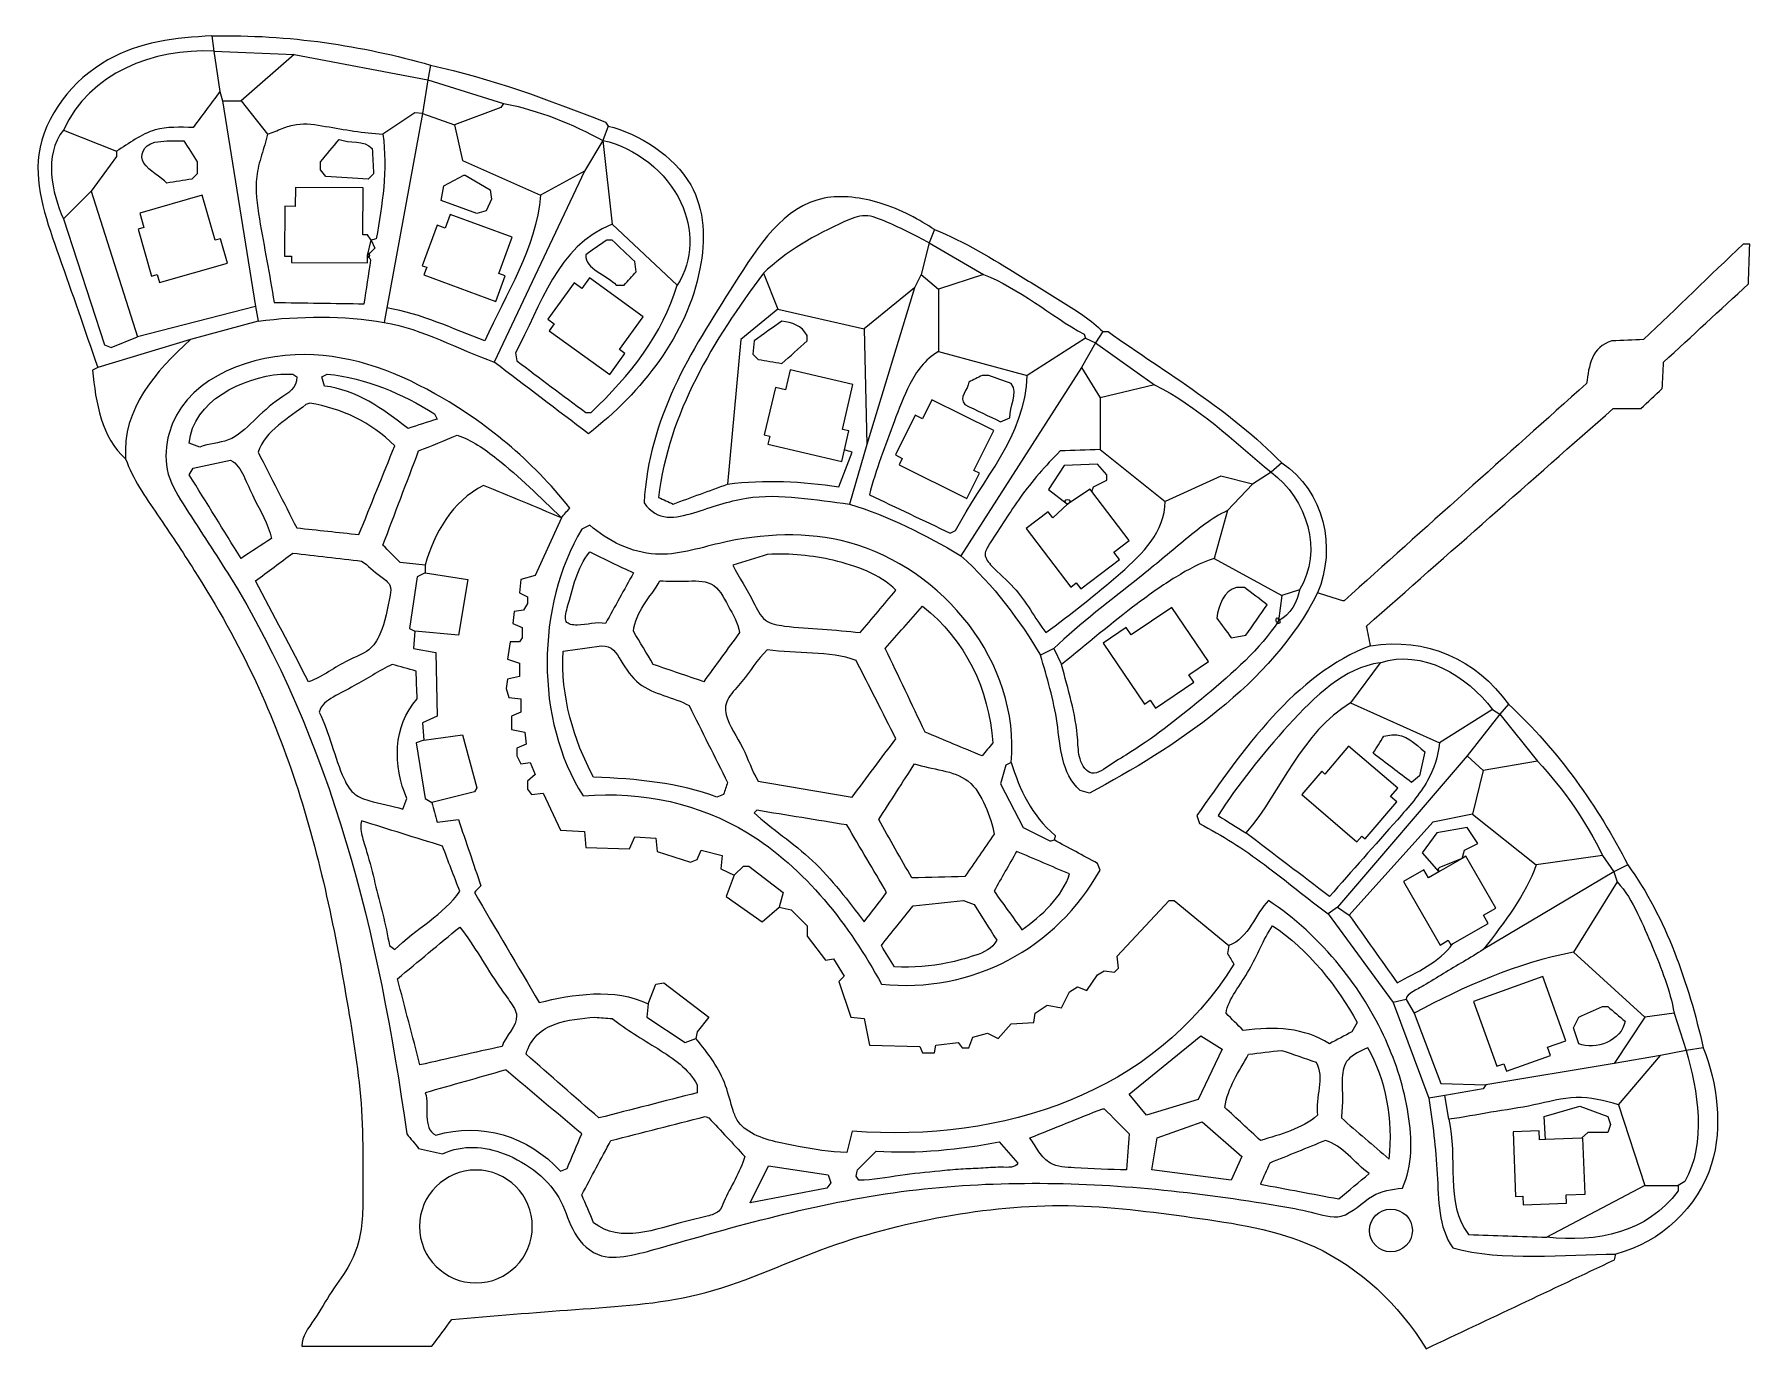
# Model space of a CAD drawing. Header units: millimetres. Extents: x -97856 to 282265, y -27080 to 264120.
import ezdxf

# ---------------------------------------------------------------- set-up
doc = ezdxf.new("R2010")
doc.units = ezdxf.units.MM
doc.layers.add('04_CONNECTED_LINEWORK', color=7, linetype='Continuous')
doc.layers.add('05_CIRCLES', color=7, linetype='Continuous')

msp = doc.modelspace()

# ---------------------------------------------------------------- linework, layer by layer
at = {"layer": '04_CONNECTED_LINEWORK'}
for points in [[(-58516, 263759), (-58075, 260380)], [(-58075, 260380), (-56753, 251420)], [(-58075, 260380), (-40301, 259646)], [(-40301, 259646), (-52052, 249364)], [(-40301, 259646), (-10630, 254064)], [(-10042, 257296), (-10630, 254064)], [(-56753, 251420), (-56165, 249364)], [(-10630, 254064), (-11805, 246573)], [(-10630, 254064), (6115, 248776)], [(-56165, 249364), (-48821, 203828)], [(-56165, 249364), (-52052, 249364)], [(-52052, 249364), (-46177, 242019)], [(6115, 248776), (5528, 247895), (-4754, 244076)], [(-11805, 246573), (-13568, 246720), (-20618, 242019)], [(-11805, 246573), (-19737, 203535)], [(-11805, 246573), (-4754, 244076)], [(-4754, 244076), (-2992, 236144), (14341, 228506)], [(29324, 243782), (28149, 240624)], [(-91419, 242901), (-79667, 238200)], [(28149, 240624), (24036, 233794)], [(28149, 240624), (30205, 222042)], [(-79667, 238200), (-79667, 237025), (-85249, 229387)], [(24036, 233794), (4059, 191490)], [(24036, 233794), (14341, 228506)], [(-85249, 229387), (-91419, 223218)], [(-85249, 229387), (-74967, 197071)], [(-23185, 218518), (-23985, 219687), (-25042, 219691), (-25001, 230092), (-39998, 230150), (-40014, 226007), (-42335, 226016), (-42378, 214998), (-40888, 214992), (-40893, 213556), (-24009, 213490), (-24003, 215140)], [(-91419, 223218), (-82311, 195309), (-80843, 194721), (-74967, 197071)], [(30205, 222042), (44600, 208529)], [(101593, 220867), (100418, 217930)], [(-23185, 218518), (-22381, 216754), (-24003, 215140)], [(-24003, 215140), (-23185, 218518)], [(100418, 217930), (98655, 210879)], [(100418, 217930), (112462, 210879)], [(63695, 211173), (66927, 203241)], [(98655, 210879), (97186, 207941)], [(98655, 210879), (102474, 207647)], [(112462, 210879), (102474, 207647)], [(97186, 207941), (86023, 198834)], [(97186, 207941), (86610, 173276)], [(102474, 207647), (102474, 193840)], [(-48821, 203828), (-74967, 197071)], [(-48821, 203828), (-48233, 200597)], [(-19737, 203535), (-20325, 200303)], [(66927, 203241), (58701, 196484), (55764, 164462)], [(66927, 203241), (86023, 198834)], [(-48233, 200597), (-63216, 196484)], [(86023, 198834), (86610, 173276)], [(138902, 198247), (137287, 195749)], [(-63216, 196484), (-83780, 190315)], [(135083, 196778), (122157, 188552)], [(137287, 195749), (134202, 190315)], [(135083, 196778), (137287, 195749)], [(137287, 195749), (150360, 186495)], [(102474, 193840), (122157, 188552)], [(134202, 190315), (107468, 148598)], [(134202, 190315), (138315, 183558)], [(150360, 186495), (138315, 183558)], [(138315, 183558), (138315, 172100)], [(86610, 173276), (82791, 160056)], [(138315, 172100), (152710, 160643)], [(136458, 162852), (136846, 163875), (139784, 165344), (139784, 166519), (137727, 168869), (130383, 168575), (126857, 163287), (131107, 160057)], [(178562, 169163), (176212, 167106)], [(172099, 164462), (165048, 166225), (152710, 160643)], [(172099, 164462), (166517, 158587)], [(176212, 167106), (172099, 164462)], [(131107, 160057), (127810, 156991), (126777, 158346), (121932, 154654), (131836, 141659), (133047, 142582), (134053, 141263), (142597, 147774), (141346, 149415), (144732, 151996), (136458, 162852)], [(136458, 162852), (136106, 163314), (131107, 160057)], [(18944, 157020), (13166, 144192), (9934, 143310), (9641, 140373), (11403, 139491), (11403, 138022), (10522, 136553), (8466, 136260), (8172, 133616), (10228, 132734), (10228, 130384), (9641, 129503), (7584, 129503), (6997, 125684), (9641, 124802), (9641, 121865), (6997, 121277), (6703, 119221), (7290, 117164), (9934, 116870), (9934, 113933), (7878, 113051), (7878, 110114), (10816, 109526), (11109, 106882), (9053, 106001), (9053, 104238), (9934, 102475), (11991, 102769), (13166, 100125), (11403, 98656), (11403, 96894), (12285, 95719), (14929, 96012), (18748, 87787), (24036, 87493), (24329, 83967), (34024, 83674), (35199, 86318), (39900, 86024), (40193, 83086), (47538, 80736), (49007, 81324), (49888, 83380), (54588, 82205), (54295, 79267), (57232, 77798)], [(166517, 158587), (163580, 148011)], [(-11218, 144779), (-12980, 143898), (-14743, 132441), (-13568, 131853)], [(-11218, 144779), (-1817, 143310), (-3873, 130972), (-13568, 131853)], [(-11218, 146542), (-11218, 144779)], [(163580, 148011), (178562, 139785)], [(182479, 141058), (178562, 139785)], [(178562, 139785), (177877, 134203)], [(-13568, 131853), (-13862, 128034), (-8867, 127153), (-8574, 113051), (-11805, 111582), (-11511, 107763)], [(128033, 128034), (125095, 126565)], [(128033, 128034), (129795, 124509)], [(200399, 124900), (193838, 115989)], [(193838, 115989), (213522, 107176)], [(225273, 114520), (213522, 107176)], [(225273, 114520), (226888, 113492)], [(228798, 115695), (226888, 113492)], [(226888, 113492), (219691, 104238)], [(226888, 113492), (235261, 103063)], [(-11511, 107763), (-13274, 107176), (-11218, 94837), (-9749, 93956)], [(-11511, 107763), (-2992, 108938), (240, 97187), (-348, 96306), (-9749, 93956)], [(118632, 102769), (117457, 102182), (116281, 98069), (121276, 88374), (127151, 85436), (127445, 85436), (128130, 85632)], [(219691, 104238), (190901, 70748)], [(219691, 104238), (223216, 101007)], [(235261, 103063), (223216, 101007)], [(223216, 101007), (220866, 91312)], [(220866, 91312), (212053, 89549), (193545, 68985)], [(220866, 91312), (234967, 80148)], [(218559, 81542), (219103, 83380), (222041, 84849), (219691, 88374), (212934, 87199), (209702, 82792), (213348, 78547)], [(57232, 77798), (59289, 79855), (60464, 79855), (68102, 73979), (67221, 70748)], [(218559, 81542), (213522, 79561), (213228, 79267), (213348, 78547)], [(218559, 81542), (213348, 78547)], [(216407, 62613), (224303, 67152), (223257, 68972), (225988, 70542), (219391, 82020), (218559, 81542)], [(249656, 82205), (234967, 80148)], [(249656, 82205), (252153, 78533)], [(255238, 80148), (252153, 78533)], [(57232, 77798), (55470, 73098), (63402, 67516), (67221, 70748)], [(213348, 78547), (211082, 77244), (210066, 79013), (205562, 76424), (213653, 62348), (215467, 63391), (216037, 62401), (216407, 62613)], [(252153, 78533), (223216, 61347)], [(252888, 76329), (243193, 60759)], [(252153, 78533), (252888, 76329)], [(67221, 70748), (69865, 70160), (73390, 66635), (73390, 64284), (77503, 58996), (79266, 59290), (81616, 55471), (80441, 54296), (83085, 46364), (86023, 46070), (87198, 40195), (98361, 39901), (98949, 38432), (101593, 38432), (101886, 40195), (106881, 40782), (107762, 39607), (109231, 39607), (110112, 41957), (113344, 42839), (115694, 41664), (118632, 44895), (123626, 45189), (123920, 47245), (126564, 49008), (129795, 48421), (131558, 51946), (133321, 53121), (135377, 52240), (137727, 55765), (139196, 56646), (141546, 56353), (142428, 57234), (142134, 59878), (153591, 72216), (154766, 72216), (166811, 62228)], [(190901, 70748), (188844, 69279)], [(188844, 69279), (203239, 49596)], [(190901, 70748), (193545, 68985)], [(243193, 60759), (259057, 46364)], [(38137, 49302), (39900, 53709), (41662, 54002), (51651, 46364), (49007, 43133), (48713, 41664)], [(206128, 50281), (203239, 49596)], [(203239, 49596), (211171, 28444)], [(206128, 50281), (207940, 47245)], [(38137, 49302), (37843, 46364), (46363, 40782), (48713, 41664)], [(207940, 47245), (213815, 31675), (223804, 31381)], [(259057, 46364), (252227, 36082)], [(265520, 47245), (259057, 46364)], [(265520, 47245), (268164, 39020)], [(268164, 39020), (262509, 37845)], [(271983, 39607), (268164, 39020)], [(252227, 36082), (223804, 31381)], [(262509, 37845), (252227, 36082)], [(253181, 26975), (262509, 37845)], [(223804, 31381), (223216, 30500), (214697, 29031)], [(214697, 29031), (211171, 28444)], [(215578, 23743), (214697, 29031)], [(237039, 19230), (236730, 24331), (244662, 26681), (250831, 24331), (251419, 22568), (250831, 20806), (246424, 20806), (244959, 19536)], [(253181, 26975), (259057, 9054)], [(237039, 19230), (235708, 19179), (235630, 21216), (229852, 20993), (230405, 6641), (232017, 6703), (232093, 4757), (241639, 5125), (241567, 6983), (245787, 7146), (245309, 19549), (244959, 19536)], [(244959, 19536), (237039, 19230)], [(259057, 9054), (237317, -2403)], [(259057, 9054), (266401, 9054)]]:
    msp.add_lwpolyline(points, dxfattribs=at)
for points in [[(-7105, 230562), (-2698, 232912), (-2404, 232912), (3178, 229681), (3471, 227624), (2296, 224980), (240, 224393), (-7692, 227330)], [(-60650, 228490), (-74506, 224525), (-73591, 221327), (-74854, 220966), (-71877, 210561), (-70599, 210927), (-70077, 209101), (-55074, 213393), (-56630, 218830), (-57791, 218497)], [(-5708, 224211), (-6831, 221158), (-8590, 221805), (-11882, 212858), (-10910, 212501), (-11528, 210823), (4432, 204951), (6510, 210599), (5048, 211137), (8003, 219167)], [(25144, 210141), (23476, 207828), (21750, 209073), (15935, 201006), (17353, 199984), (16246, 198449), (29669, 188771), (33005, 193399), (31803, 194266), (37056, 201553)], [(81068, 169460), (81687, 172084), (82672, 176256), (81210, 176601), (83546, 186501), (69636, 189784), (68588, 185342), (66378, 185864), (63904, 175381), (65144, 175088), (64726, 173317)], [(101014, 183117), (98937, 178912), (97318, 179712), (92975, 170918), (94484, 170172), (93768, 168722), (108811, 161292), (111569, 166875), (110365, 167469), (114745, 176335)], [(154182, 137157), (145174, 131071), (144073, 132701), (138983, 129263), (148143, 115704), (149449, 116587), (150630, 114840), (159096, 120560), (157980, 122212), (162305, 125134)], [(193396, 106376), (188137, 100231), (187419, 100845), (182999, 95681), (195240, 85205), (196345, 86496), (197062, 85882), (204058, 94057), (202682, 95235), (204260, 97079)], [(236417, 55390), (221083, 49874), (226255, 35494), (227781, 36042), (228374, 34395), (238122, 37901), (237479, 39687), (241540, 41148)], [(165342, 39313), (160054, 28150), (148597, 24625), (144778, 29325), (160642, 42251)], [(169749, 15518), (167399, 10230), (149772, 12580), (150947, 19630), (160936, 23156)], [(60758, 5235), (64871, 13461), (78091, 11405), (78678, 9642), (77797, 8467)]]:
    msp.add_lwpolyline(points, close=True, dxfattribs=at)
for points, knots in [([(-58516, 263759), (-66462, 263432), (-74614, 262353), (-81549, 258451), (-89378, 254045), (-95654, 246042), (-96828, 237529), (-97856, 230077), (-94972, 222234), (-92351, 214882), (-89393, 206585), (-86770, 198913), (-83780, 190315)], [0, 0, 0, 0, 1, 1, 1, 2, 2, 2, 3, 3, 3, 4, 4, 4, 4]), ([(-10042, 257296), (3419, 254377), (16104, 249585), (28736, 244663), (28932, 244369), (29128, 244076), (29324, 243782)], [0, 0, 0, 0, 1, 1, 1, 2, 2, 2, 2]), ([(-56753, 251420), (-58711, 248776), (-60670, 246132), (-62628, 243488), (-65527, 243531), (-68460, 243659), (-71043, 242942), (-74209, 242063), (-76848, 239914), (-79667, 238200)], [0, 0, 0, 0, 1, 1, 1, 2, 2, 2, 3, 3, 3, 3]), ([(-46177, 242019), (-45051, 242359), (-43992, 242834), (-42935, 243246), (-41878, 243658), (-40824, 244006), (-39729, 244165), (-37682, 244464), (-35492, 244104), (-33311, 243728), (-29116, 243005), (-24951, 242222), (-20618, 242019)], [0, 0, 0, 0, 1, 1, 1, 2, 2, 2, 3, 3, 3, 4, 4, 4, 4]), ([(29324, 243782), (36010, 242162), (43888, 237263), (47593, 230780), (50766, 225227), (50879, 218512), (49647, 212164), (46810, 197542), (36839, 184867), (24917, 175626), (17964, 180914), (11012, 186202), (4059, 191490)], [0, 0, 0, 0, 1, 1, 1, 2, 2, 2, 3, 3, 3, 4, 4, 4, 4]), ([(-68504, 231150), (-66643, 231443), (-64783, 231737), (-62922, 232031), (-62530, 232423), (-62139, 232814), (-61747, 233206), (-61747, 234087), (-61747, 234969), (-61747, 235850), (-62726, 237417), (-63706, 238984), (-64685, 240550), (-65958, 240550), (-67231, 240550), (-68504, 240550), (-69385, 240452), (-70267, 240355), (-71148, 240257), (-73870, 239411), (-74607, 237314), (-73574, 235590), (-72530, 233849), (-69678, 232489), (-68504, 231150)], [0, 0, 0, 0, 1, 1, 1, 2, 2, 2, 3, 3, 3, 4, 4, 4, 5, 5, 5, 6, 6, 6, 7, 7, 7, 8, 8, 8, 8]), ([(-46177, 242019), (-46514, 240416), (-47033, 238877), (-47496, 237343), (-47970, 235773), (-48386, 234207), (-48575, 232600), (-48931, 229570), (-48476, 226393), (-47963, 223246), (-46945, 217006), (-45696, 210884), (-44708, 204710), (-38049, 204612), (-31390, 204514), (-24731, 204416), (-24242, 207647), (-23752, 210879), (-23262, 214110), (-23509, 214454), (-23756, 214797), (-24003, 215140)], [0, 0, 0, 0, 1, 1, 1, 2, 2, 2, 3, 3, 3, 4, 4, 4, 5, 5, 5, 6, 6, 6, 7, 7, 7, 7]), ([(-34426, 235850), (-34426, 235262), (-34426, 234675), (-34426, 234087), (-34034, 233598), (-33642, 233108), (-33251, 232618), (-30117, 232423), (-26984, 232227), (-23850, 232031), (-23458, 232423), (-23067, 232814), (-22675, 233206), (-22773, 235067), (-22871, 236927), (-22969, 238788), (-24818, 240918), (-27992, 239852), (-30313, 240844), (-31684, 239179), (-33055, 237515), (-34426, 235850)], [0, 0, 0, 0, 1, 1, 1, 2, 2, 2, 3, 3, 3, 4, 4, 4, 5, 5, 5, 6, 6, 6, 7, 7, 7, 7]), ([(-20618, 242019), (-19498, 233949), (-20757, 226448), (-22087, 218811), (-22453, 218713), (-22819, 218616), (-23185, 218518)], [0, 0, 0, 0, 1, 1, 1, 2, 2, 2, 2]), ([(28149, 240624), (35409, 239049), (42242, 233664), (45439, 226822), (48138, 221044), (48246, 214228), (44600, 208529)], [0, 0, 0, 0, 1, 1, 1, 2, 2, 2, 2]), ([(14341, 228506), (13259, 216478), (6654, 206739), (2002, 196190), (-5132, 198909), (-12028, 202203), (-19737, 203535)], [0, 0, 0, 0, 1, 1, 1, 2, 2, 2, 2]), ([(101593, 220867), (98438, 222956), (94249, 225293), (89616, 226721), (85504, 227989), (81042, 228540), (77203, 227809), (68149, 226084), (62563, 217221), (57253, 208858), (47345, 193256), (38395, 179395), (37256, 160349), (40218, 156039), (44234, 156911), (48305, 158133), (52104, 159274), (55952, 160720), (59930, 161355), (67429, 162551), (75394, 160869), (82791, 160056)], [0, 0, 0, 0, 1, 1, 1, 2, 2, 2, 3, 3, 3, 4, 4, 4, 5, 5, 5, 6, 6, 6, 7, 7, 7, 7]), ([(30205, 222042), (17942, 217257), (14388, 203849), (8759, 193546), (8857, 192959), (8955, 192371), (9053, 191783), (14145, 187964), (19237, 184145), (24329, 180326), (24721, 180326), (25113, 180326), (25505, 180326), (34169, 188465), (41441, 197831), (44600, 208529)], [0, 0, 0, 0, 1, 1, 1, 2, 2, 2, 3, 3, 3, 4, 4, 4, 5, 5, 5, 5]), ([(100418, 217930), (97508, 219564), (94363, 221057), (91045, 222519), (89457, 223218), (87830, 223911), (86247, 223926), (84699, 223940), (83194, 223307), (81691, 222633), (75176, 219712), (68690, 216018), (63695, 211173)], [0, 0, 0, 0, 1, 1, 1, 2, 2, 2, 3, 3, 3, 4, 4, 4, 4]), ([(101593, 220867), (108286, 218221), (114475, 214375), (120669, 210553), (123808, 208615), (126948, 206684), (130112, 204721), (133275, 202758), (136463, 200764), (138902, 198247)], [0, 0, 0, 0, 1, 1, 1, 2, 2, 2, 3, 3, 3, 3]), ([(24329, 215286), (25896, 216363), (27463, 217440), (29030, 218517), (29422, 218517), (29813, 218517), (30205, 218517), (31870, 216950), (33534, 215384), (35199, 213817), (35297, 213033), (35395, 212250), (35493, 211466), (34612, 210487), (33730, 209508), (32849, 208529), (32261, 208529), (31674, 208529), (31086, 208529), (29132, 210836), (24110, 212093), (24329, 215286)], [0, 0, 0, 0, 1, 1, 1, 2, 2, 2, 3, 3, 3, 4, 4, 4, 5, 5, 5, 6, 6, 6, 7, 7, 7, 7]), ([(198245, 128622), (197951, 130090), (197658, 131559), (197364, 133028), (215578, 149088), (233792, 165148), (252006, 181208), (254063, 181208), (256119, 181208), (258176, 181208), (259742, 182676), (261309, 184145), (262876, 185614), (262974, 187573), (263072, 189531), (263170, 191490), (269437, 197267), (275704, 203045), (281971, 208823), (282069, 211760), (282167, 214698), (282265, 217636), (281776, 217636), (281286, 217636), (280796, 217636), (273452, 210585), (266107, 203535), (258763, 196484), (256413, 196386), (254063, 196288), (251712, 196190), (247244, 194911), (246622, 190625), (246131, 186789), (228210, 170729), (210290, 154670), (192370, 138610), (192272, 138610), (192174, 138610), (192076, 138610), (190215, 139197), (188355, 139785), (186494, 140373)], [0, 0, 0, 0, 1, 1, 1, 2, 2, 2, 3, 3, 3, 4, 4, 4, 5, 5, 5, 6, 6, 6, 7, 7, 7, 8, 8, 8, 9, 9, 9, 10, 10, 10, 11, 11, 11, 12, 12, 12, 13, 13, 13, 14, 14, 14, 14]), ([(63695, 211173), (52655, 196331), (42698, 180311), (40487, 161524), (41564, 161035), (42642, 160545), (43719, 160056), (47734, 161524), (51749, 162993), (55764, 164462)], [0, 0, 0, 0, 1, 1, 1, 2, 2, 2, 3, 3, 3, 3]), ([(112462, 210879), (120486, 207876), (127237, 201799), (134789, 197659), (134887, 197365), (134985, 197071), (135083, 196778)], [0, 0, 0, 0, 1, 1, 1, 2, 2, 2, 2]), ([(73390, 197365), (73390, 196974), (73390, 196582), (73390, 196190), (71530, 194525), (69669, 192861), (67808, 191196), (66046, 191490), (64283, 191783), (62520, 192077), (62129, 192469), (61737, 192861), (61345, 193252), (61443, 194232), (61541, 195211), (61639, 196190), (63695, 197659), (65752, 199128), (67808, 200597), (69990, 200259), (72260, 199625), (73390, 197365)], [0, 0, 0, 0, 1, 1, 1, 2, 2, 2, 3, 3, 3, 4, 4, 4, 5, 5, 5, 6, 6, 6, 7, 7, 7, 7]), ([(138902, 198247), (139294, 198247), (139686, 198247), (140077, 198247), (153025, 189102), (167225, 180813), (178562, 169163)], [0, 0, 0, 0, 1, 1, 1, 2, 2, 2, 2]), ([(-83780, 190315), (-84172, 190119), (-84564, 189923), (-84955, 189727), (-84261, 182535), (-82959, 174739), (-77611, 170044)], [0, 0, 0, 0, 1, 1, 1, 2, 2, 2, 2]), ([(18944, 157020), (19564, 157738), (20184, 158456), (20804, 159174), (12368, 169773), (2196, 178202), (-9083, 184503), (-18592, 189815), (-28888, 193614), (-40045, 193105), (-51945, 192562), (-64825, 187118), (-68000, 175707), (-68712, 173147), (-68936, 170286), (-68416, 167732), (-67847, 164930), (-66383, 162496), (-64871, 160086), (-61646, 154942), (-58199, 149905), (-54998, 144765), (-31800, 107512), (-21527, 64828), (-15330, 20512), (-14449, 19435), (-13568, 18357), (-12686, 17280), (-10924, 16889), (-9161, 16497), (-7398, 16105), (-2791, 18189), (1854, 17778), (6296, 16079), (11478, 14096), (16381, 10359), (18853, 5495), (20001, 3235), (20625, 732), (21904, -1473), (23252, -3797), (25329, -5790), (27855, -6491), (29916, -7062), (32277, -6774), (34504, -6338), (36924, -5865), (39186, -5217), (41448, -4569), (59215, 519), (76997, 5591), (95997, 7941), (113798, 10144), (132669, 9958), (150686, 8238), (159949, 7354), (168986, 6064), (177917, 4586), (180294, 4192), (182663, 3786), (185057, 3167), (187360, 2573), (189685, 1782), (191761, 2301), (194213, 2913), (196315, 5353), (198686, 6721), (200693, 7879), (202893, 8270), (205296, 8467), (207628, 13445), (207481, 19369), (206603, 24907), (205676, 30754), (203933, 36171), (201608, 41324), (198991, 47125), (195636, 52592), (191389, 57787), (186878, 63304), (181361, 68515), (175624, 72216), (172741, 69338), (171318, 63866), (166811, 62228)], [0, 0, 0, 0, 1, 1, 1, 2, 2, 2, 3, 3, 3, 4, 4, 4, 5, 5, 5, 6, 6, 6, 7, 7, 7, 8, 8, 8, 9, 9, 9, 10, 10, 10, 11, 11, 11, 12, 12, 12, 13, 13, 13, 14, 14, 14, 15, 15, 15, 16, 16, 16, 17, 17, 17, 18, 18, 18, 19, 19, 19, 20, 20, 20, 21, 21, 21, 22, 22, 22, 23, 23, 23, 24, 24, 24, 25, 25, 25, 26, 26, 26, 27, 27, 27, 28, 28, 28, 28]), ([(102474, 193840), (99449, 192046), (97608, 189432), (96143, 186591), (94780, 183949), (93742, 181109), (92690, 178301), (90684, 172945), (88628, 167702), (87198, 162112), (93171, 159272), (99145, 156432), (105118, 153593), (105510, 153788), (105901, 153984), (106293, 154180), (112120, 165414), (121771, 175064), (122157, 188552)], [0, 0, 0, 0, 1, 1, 1, 2, 2, 2, 3, 3, 3, 4, 4, 4, 5, 5, 5, 6, 6, 6, 6]), ([(-39714, 188258), (-40008, 188454), (-40301, 188650), (-40595, 188846), (-41476, 188846), (-42358, 188846), (-43239, 188846), (-51646, 188092), (-62766, 182884), (-63510, 173569), (-62726, 173276), (-61943, 172982), (-61160, 172688), (-59211, 173467), (-56860, 173497), (-54884, 174257), (-52749, 175079), (-51052, 176753), (-49309, 178429), (-47480, 180188), (-45600, 181951), (-43524, 183370), (-41641, 184656), (-39597, 185661), (-39714, 188258)], [0, 0, 0, 0, 1, 1, 1, 2, 2, 2, 3, 3, 3, 4, 4, 4, 5, 5, 5, 6, 6, 6, 7, 7, 7, 8, 8, 8, 8]), ([(-34132, 188258), (-33936, 187573), (-33740, 186887), (-33545, 186202), (-26434, 185340), (-20696, 181166), (-15037, 176801), (-12882, 177486), (-10728, 178172), (-8574, 178857), (-8769, 179249), (-8965, 179641), (-9161, 180032), (-16428, 184575), (-24190, 187923), (-32957, 188846), (-33349, 188650), (-33740, 188454), (-34132, 188258)], [0, 0, 0, 0, 1, 1, 1, 2, 2, 2, 3, 3, 3, 4, 4, 4, 5, 5, 5, 6, 6, 6, 6]), ([(109231, 187083), (110210, 187573), (111189, 188062), (112169, 188552), (112658, 188552), (113148, 188552), (113637, 188552), (115302, 187964), (116967, 187377), (118632, 186789), (120311, 184423), (118124, 181706), (118338, 179151), (117652, 178857), (116967, 178564), (116281, 178270), (113637, 179543), (110994, 180816), (108350, 182089), (106820, 183631), (109152, 185422), (109231, 187083)], [0, 0, 0, 0, 1, 1, 1, 2, 2, 2, 3, 3, 3, 4, 4, 4, 5, 5, 5, 6, 6, 6, 7, 7, 7, 7]), ([(-37657, 182089), (-37364, 182187), (-37070, 182285), (-36776, 182383), (-29679, 181252), (-23366, 178229), (-17974, 172982), (-20618, 166421), (-23262, 159860), (-25906, 153299), (-30509, 153788), (-35111, 154278), (-39714, 154768), (-42554, 160349), (-45394, 165931), (-48233, 171513), (-46847, 176268), (-41242, 179225), (-37657, 182089)], [0, 0, 0, 0, 1, 1, 1, 2, 2, 2, 3, 3, 3, 4, 4, 4, 5, 5, 5, 6, 6, 6, 6]), ([(-11218, 146542), (-13078, 146738), (-14939, 146934), (-16799, 147129), (-18072, 148402), (-19345, 149676), (-20618, 150949), (-17974, 157901), (-15330, 164854), (-12686, 171807), (-9847, 172982), (-7007, 174157), (-4167, 175332), (-938, 174268), (1902, 172272), (4658, 170072), (9582, 166140), (14235, 161555), (18944, 157020)], [0, 0, 0, 0, 1, 1, 1, 2, 2, 2, 3, 3, 3, 4, 4, 4, 5, 5, 5, 6, 6, 6, 6]), ([(55764, 164462), (64083, 165543), (72270, 165104), (80441, 163875), (81420, 166421), (82399, 168967), (83379, 171513), (82815, 171703), (82251, 171893), (81687, 172084)], [0, 0, 0, 0, 1, 1, 1, 2, 2, 2, 3, 3, 3, 3]), ([(138315, 172100), (135377, 172003), (132439, 171905), (129501, 171807), (126140, 168542), (123247, 165112), (120669, 161540), (118302, 158262), (116200, 154864), (113971, 151458), (113404, 150592), (112829, 149725), (112847, 148891), (112866, 147995), (113570, 147137), (114350, 146306), (115870, 144684), (117678, 143166), (119184, 141523), (122036, 138412), (123811, 134852), (126270, 131559), (131777, 135628), (137389, 139956), (142830, 144731), (147835, 149125), (152695, 153897), (152710, 160643)], [0, 0, 0, 0, 1, 1, 1, 2, 2, 2, 3, 3, 3, 4, 4, 4, 5, 5, 5, 6, 6, 6, 7, 7, 7, 8, 8, 8, 9, 9, 9, 9]), ([(-77611, 170044), (-76029, 165611), (-73292, 161661), (-70587, 157695), (-67795, 153603), (-65037, 149495), (-62403, 145337), (-57338, 137342), (-52731, 129163), (-48780, 120709), (-41504, 105139), (-36454, 88635), (-32721, 71605), (-30938, 63473), (-29456, 55220), (-28072, 46909), (-26747, 38956), (-25513, 30949), (-25188, 22626), (-25029, 18556), (-25088, 14410), (-25063, 10243), (-25037, 6034), (-24926, 1803), (-25703, -2069), (-26143, -4267), (-26870, -6350), (-27921, -8297), (-29061, -10411), (-30582, -12365), (-31917, -14390), (-33272, -16447), (-34434, -18578), (-35846, -20647), (-37141, -22544), (-38646, -24389), (-38539, -26492), (-28942, -26492), (-19345, -26492), (-9749, -26492), (-8280, -24534), (-6811, -22575), (-5342, -20617), (3748, -19817), (12883, -19058), (22042, -18405), (31280, -17746), (40543, -17196), (49188, -15082), (58753, -12742), (67562, -8487), (76669, -5120), (85426, -1883), (94459, 533), (103948, 2223), (112791, 3797), (122030, 4742), (131219, 4610), (140448, 4477), (149627, 3259), (158631, 2015), (168136, 703), (177446, -637), (185867, -4527), (195811, -9120), (204516, -17269), (210584, -27080), (224489, -20519), (238395, -13958), (252300, -7397), (252398, -6973), (252496, -6548), (252594, -6124)], [0, 0, 0, 0, 1, 1, 1, 2, 2, 2, 3, 3, 3, 4, 4, 4, 5, 5, 5, 6, 6, 6, 7, 7, 7, 8, 8, 8, 9, 9, 9, 10, 10, 10, 11, 11, 11, 12, 12, 12, 13, 13, 13, 14, 14, 14, 15, 15, 15, 16, 16, 16, 17, 17, 17, 18, 18, 18, 19, 19, 19, 20, 20, 20, 21, 21, 21, 22, 22, 22, 23, 23, 23, 24, 24, 24, 24]), ([(-62628, 167988), (-62922, 167498), (-63216, 167008), (-63510, 166519), (-59691, 160349), (-55872, 154180), (-52052, 148011), (-49800, 149480), (-47548, 150949), (-45296, 152417), (-46041, 155722), (-47783, 158472), (-49232, 161458), (-50001, 163044), (-50687, 164695), (-51457, 166273), (-52171, 167735), (-52957, 169133), (-54403, 169750), (-57145, 169163), (-59886, 168575), (-62628, 167988)], [0, 0, 0, 0, 1, 1, 1, 2, 2, 2, 3, 3, 3, 4, 4, 4, 5, 5, 5, 6, 6, 6, 7, 7, 7, 7]), ([(18944, 157020), (13199, 159403), (7454, 161786), (1709, 164168), (-5279, 160769), (-9321, 153381), (-11218, 146542)], [0, 0, 0, 0, 1, 1, 1, 2, 2, 2, 2]), ([(166517, 158587), (163030, 156966), (159911, 154402), (156815, 151831), (153598, 149161), (150406, 146484), (147155, 143871), (140683, 138671), (133976, 133726), (128033, 128034)], [0, 0, 0, 0, 1, 1, 1, 2, 2, 2, 3, 3, 3, 3]), ([(118632, 102769), (120606, 124957), (103516, 145840), (82671, 151520), (73447, 154033), (63488, 153570), (53975, 151343), (49200, 150225), (44538, 148664), (39807, 148947), (34552, 149262), (29212, 151855), (25211, 155355), (24623, 155061), (24036, 154768), (23448, 154474), (13333, 137581), (13020, 112143), (23742, 95425), (37163, 96497), (49572, 93654), (60173, 87202), (72840, 79493), (82927, 66631), (89842, 53709), (109796, 51503), (128733, 61642), (138315, 78973), (138119, 79463), (137923, 79953), (137727, 80442), (134528, 82172), (131329, 83902), (128130, 85632)], [0, 0, 0, 0, 1, 1, 1, 2, 2, 2, 3, 3, 3, 4, 4, 4, 5, 5, 5, 6, 6, 6, 7, 7, 7, 8, 8, 8, 9, 9, 9, 10, 10, 10, 11, 11, 11, 11]), ([(-25319, 147423), (-30411, 148011), (-35503, 148598), (-40595, 149186), (-43337, 147129), (-46079, 145073), (-48821, 143017), (-44904, 135574), (-40987, 128132), (-37070, 120690), (-33770, 121822), (-31413, 123917), (-28300, 125411), (-26743, 126158), (-24998, 126755), (-23745, 127733), (-22588, 128636), (-21850, 129863), (-21257, 131241), (-20122, 133877), (-19515, 137066), (-19004, 139849), (-18857, 140645), (-18719, 141408), (-19069, 142091), (-19428, 142793), (-20303, 143412), (-21090, 144017), (-22665, 145228), (-23892, 146385), (-25319, 147423)], [0, 0, 0, 0, 1, 1, 1, 2, 2, 2, 3, 3, 3, 4, 4, 4, 5, 5, 5, 6, 6, 6, 7, 7, 7, 8, 8, 8, 9, 9, 9, 10, 10, 10, 10]), ([(34905, 144779), (31674, 146346), (28442, 147913), (25211, 149480), (22360, 145688), (21523, 141657), (20245, 137043), (20078, 136439), (19903, 135825), (19841, 135264), (19789, 134791), (19818, 134355), (20010, 134036), (20394, 133397), (21433, 133227), (22487, 133233), (24572, 133246), (26720, 133949), (28736, 133616), (30793, 137337), (32849, 141058), (34905, 144779)], [0, 0, 0, 0, 1, 1, 1, 2, 2, 2, 3, 3, 3, 4, 4, 4, 5, 5, 5, 6, 6, 6, 7, 7, 7, 7]), ([(56939, 146542), (59485, 147325), (62031, 148109), (64577, 148892), (69760, 149148), (74560, 148653), (79202, 147581), (81784, 146985), (84317, 146211), (86688, 145168), (89079, 144117), (91305, 142793), (93073, 140960), (90429, 137827), (87785, 134693), (85141, 131559), (79639, 132261), (73923, 132352), (68379, 133030), (66816, 133222), (65266, 133460), (64145, 134320), (62979, 135213), (62276, 136779), (61529, 138242), (60036, 141169), (58366, 143685), (56939, 146542)], [0, 0, 0, 0, 1, 1, 1, 2, 2, 2, 3, 3, 3, 4, 4, 4, 5, 5, 5, 6, 6, 6, 7, 7, 7, 8, 8, 8, 9, 9, 9, 9]), ([(163580, 148011), (160586, 147010), (157792, 145528), (155076, 143860), (152165, 142073), (149343, 140071), (146560, 137975), (140883, 133701), (135367, 129038), (129795, 124509)], [0, 0, 0, 0, 1, 1, 1, 2, 2, 2, 3, 3, 3, 3]), ([(40781, 143017), (38667, 139360), (35345, 136203), (34905, 131853), (36374, 129405), (37843, 126957), (39312, 124509), (43033, 123236), (46754, 121963), (50476, 120690), (53120, 124313), (55764, 127936), (58408, 131559), (58143, 133730), (56974, 135568), (55900, 137519), (54834, 139456), (53862, 141504), (52080, 142381), (50536, 143141), (48385, 143022), (46339, 142983), (44435, 142947), (42622, 142981), (40781, 143017)], [0, 0, 0, 0, 1, 1, 1, 2, 2, 2, 3, 3, 3, 4, 4, 4, 5, 5, 5, 6, 6, 6, 7, 7, 7, 8, 8, 8, 8]), ([(170336, 141548), (172001, 140275), (173666, 139002), (175331, 137729), (173764, 135476), (172197, 133224), (170630, 130972), (169553, 130776), (168476, 130580), (167399, 130384), (166321, 131853), (165244, 133322), (164167, 134791), (164607, 137521), (165618, 140881), (168574, 141548), (169161, 141548), (169749, 141548), (170336, 141548)], [0, 0, 0, 0, 1, 1, 1, 2, 2, 2, 3, 3, 3, 4, 4, 4, 5, 5, 5, 6, 6, 6, 6]), ([(98949, 137435), (96207, 134301), (93465, 131168), (90723, 128034), (93661, 121865), (96598, 115695), (99536, 109526), (103747, 107763), (107958, 106001), (112169, 104238), (112952, 105217), (113735, 106197), (114519, 107176), (113696, 118993), (108623, 129849), (98949, 137435)], [0, 0, 0, 0, 1, 1, 1, 2, 2, 2, 3, 3, 3, 4, 4, 4, 5, 5, 5, 5]), ([(186494, 140373), (176432, 120178), (154722, 105982), (135965, 96012), (135279, 96208), (134594, 96404), (133908, 96600), (129629, 100511), (129576, 106173), (128792, 111532), (128031, 116738), (126581, 121659), (125095, 126565)], [0, 0, 0, 0, 1, 1, 1, 2, 2, 2, 3, 3, 3, 4, 4, 4, 4]), ([(177877, 134203), (173726, 127818), (167719, 122617), (161817, 117698), (156308, 113107), (150892, 108763), (145136, 105128), (143696, 104218), (142233, 103352), (140687, 102316), (139257, 101358), (137755, 100254), (136515, 100439), (135304, 100620), (134342, 102028), (133879, 103568), (133474, 104919), (133453, 106371), (133355, 107787), (132945, 113705), (131185, 118985), (129795, 124509)], [0, 0, 0, 0, 1, 1, 1, 2, 2, 2, 3, 3, 3, 4, 4, 4, 5, 5, 5, 6, 6, 6, 7, 7, 7, 7]), ([(19335, 127446), (18771, 117433), (21603, 107853), (26092, 99538), (35653, 99163), (45014, 98308), (53413, 95131), (53903, 95327), (54393, 95523), (54882, 95719), (55176, 96600), (55470, 97481), (55764, 98363), (52924, 104042), (50084, 109722), (47244, 115402), (43861, 117309), (39277, 117865), (36193, 120301), (34536, 121609), (33311, 123459), (32149, 125363), (31115, 127056), (30130, 128792), (27855, 128622), (25015, 128230), (22175, 127838), (19335, 127446)], [0, 0, 0, 0, 1, 1, 1, 2, 2, 2, 3, 3, 3, 4, 4, 4, 5, 5, 5, 6, 6, 6, 7, 7, 7, 8, 8, 8, 9, 9, 9, 9]), ([(64577, 127740), (71056, 126759), (78309, 127645), (84260, 125390), (87198, 119612), (90135, 113835), (93073, 108057), (89842, 103748), (86610, 99440), (83379, 95131), (76426, 96306), (69473, 97481), (62520, 98656), (61066, 101116), (60362, 103553), (59114, 105995), (57865, 108436), (56071, 110881), (55467, 113358), (55309, 114005), (55233, 114654), (55323, 115289), (55417, 115944), (55689, 116584), (56069, 117206), (56809, 118419), (57960, 119564), (58942, 120727), (60930, 123086), (62223, 125522), (64577, 127740)], [0, 0, 0, 0, 1, 1, 1, 2, 2, 2, 3, 3, 3, 4, 4, 4, 5, 5, 5, 6, 6, 6, 7, 7, 7, 8, 8, 8, 9, 9, 9, 10, 10, 10, 10]), ([(198245, 128622), (181613, 122512), (169618, 105110), (159760, 91018), (159956, 90431), (160152, 89843), (160348, 89255), (165342, 86692), (170117, 83599), (174746, 80155), (179486, 76629), (184075, 72735), (188844, 69279)], [0, 0, 0, 0, 1, 1, 1, 2, 2, 2, 3, 3, 3, 4, 4, 4, 4]), ([(-18562, 124509), (-16799, 124019), (-15037, 123529), (-13274, 123040), (-13176, 120983), (-13078, 118927), (-12980, 116870), (-18560, 110863), (-18287, 101960), (-15330, 94837), (-15624, 94054), (-15918, 93270), (-16212, 92487), (-18535, 93166), (-21244, 93584), (-23713, 94345), (-25009, 94745), (-26240, 95240), (-27160, 96062), (-28070, 96874), (-28675, 98005), (-29213, 99183), (-31362, 103887), (-32429, 109326), (-34720, 113933), (-34345, 115548), (-33016, 116453), (-31600, 117281), (-30119, 118147), (-28545, 118929), (-27034, 119754), (-24160, 121323), (-21519, 123051), (-18562, 124509)], [0, 0, 0, 0, 1, 1, 1, 2, 2, 2, 3, 3, 3, 4, 4, 4, 5, 5, 5, 6, 6, 6, 7, 7, 7, 8, 8, 8, 9, 9, 9, 10, 10, 10, 11, 11, 11, 11]), ([(200399, 124900), (192357, 123733), (185959, 117525), (180095, 111071), (174188, 104571), (168823, 97820), (164461, 91018), (166517, 89745), (168574, 88472), (170630, 87199)], [0, 0, 0, 0, 1, 1, 1, 2, 2, 2, 3, 3, 3, 3]), ([(213522, 107176), (213240, 104128), (212311, 101349), (210872, 98780), (209138, 95685), (206663, 92897), (204190, 90108), (199164, 84442), (194140, 78774), (189138, 73098), (182969, 77798), (176799, 82499), (170630, 87199)], [0, 0, 0, 0, 1, 1, 1, 2, 2, 2, 3, 3, 3, 4, 4, 4, 4]), ([(201183, 108645), (200399, 107372), (199616, 106099), (198833, 104826), (201673, 102671), (204512, 100517), (207352, 98363), (207940, 98852), (208527, 99342), (209115, 99831), (209507, 101594), (209898, 103357), (210290, 105119), (208074, 106954), (206021, 109179), (202946, 108938), (202358, 108841), (201770, 108743), (201183, 108645)], [0, 0, 0, 0, 1, 1, 1, 2, 2, 2, 3, 3, 3, 4, 4, 4, 5, 5, 5, 6, 6, 6, 6]), ([(118632, 102769), (120470, 96806), (123065, 91157), (128326, 86611), (128326, 86514), (128326, 86416), (128326, 86318), (128261, 86089), (128196, 85861), (128130, 85632)], [0, 0, 0, 0, 1, 1, 1, 2, 2, 2, 3, 3, 3, 3]), ([(97186, 102475), (94542, 98363), (91898, 94250), (89254, 90137), (91702, 85828), (94150, 81519), (96598, 77211), (100515, 77309), (104432, 77406), (108350, 77504), (110504, 80638), (112658, 83772), (114813, 86905), (114536, 88823), (113796, 91058), (112868, 93160), (111910, 95333), (110752, 97363), (109027, 98696), (105924, 101094), (100986, 101234), (97186, 102475)], [0, 0, 0, 0, 1, 1, 1, 2, 2, 2, 3, 3, 3, 4, 4, 4, 5, 5, 5, 6, 6, 6, 7, 7, 7, 7]), ([(-9749, 93956), (-9357, 92487), (-8965, 91018), (-8574, 89549), (-7007, 89745), (-5440, 89941), (-3873, 90137), (-2208, 85241), (-544, 80344), (1121, 75448), (631, 74958), (142, 74469), (-348, 73979), (4451, 65851), (9249, 57723), (14047, 49596), (21236, 51444), (30862, 52942), (38137, 49302)], [0, 0, 0, 0, 1, 1, 1, 2, 2, 2, 3, 3, 3, 4, 4, 4, 5, 5, 5, 6, 6, 6, 6]), ([(61639, 91606), (61737, 91704), (61835, 91802), (61933, 91899), (62031, 91997), (62129, 92095), (62227, 92193), (68886, 91116), (75544, 90039), (82203, 88962), (85141, 83967), (88079, 78973), (91017, 73979), (89352, 71825), (87687, 69670), (86023, 67516), (82566, 72053), (78934, 76921), (74575, 81007), (70362, 84958), (65469, 88178), (61639, 91606)], [0, 0, 0, 0, 1, 1, 1, 2, 2, 2, 3, 3, 3, 4, 4, 4, 5, 5, 5, 6, 6, 6, 7, 7, 7, 7]), ([(-25319, 89843), (-19345, 87982), (-13372, 86122), (-7398, 84261), (-6125, 80932), (-4852, 77602), (-3579, 74273), (-7004, 69123), (-13455, 65927), (-17974, 61347), (-18366, 61640), (-18758, 61934), (-19149, 62228), (-19989, 66902), (-21224, 71494), (-22360, 76048), (-22943, 78387), (-23500, 80716), (-24207, 83060), (-24571, 84269), (-24976, 85482), (-25262, 86679), (-25527, 87787), (-25690, 88882), (-25319, 89843)], [0, 0, 0, 0, 1, 1, 1, 2, 2, 2, 3, 3, 3, 4, 4, 4, 5, 5, 5, 6, 6, 6, 7, 7, 7, 8, 8, 8, 8]), ([(119807, 83086), (123724, 81421), (127641, 79757), (131558, 78092), (130035, 73161), (125324, 68724), (120982, 65753), (118925, 68593), (116869, 71433), (114813, 74273), (116477, 77211), (118142, 80148), (119807, 83086)], [0, 0, 0, 0, 1, 1, 1, 2, 2, 2, 3, 3, 3, 4, 4, 4, 4]), ([(252888, 76329), (254749, 74363), (256149, 71916), (257405, 69365), (258604, 66928), (259672, 64396), (260720, 61881), (262699, 57130), (264604, 52444), (265520, 47245)], [0, 0, 0, 0, 1, 1, 1, 2, 2, 2, 3, 3, 3, 3]), ([(115400, 63403), (113735, 66047), (112071, 68691), (110406, 71335), (109623, 71629), (108839, 71923), (108056, 72216), (104335, 71825), (100613, 71433), (96892, 71041), (94542, 68104), (92192, 65166), (89842, 62228), (90821, 60661), (91800, 59094), (92779, 57528), (96951, 57300), (100785, 57635), (104518, 58397), (106553, 58812), (108559, 59354), (110511, 60018), (112535, 60705), (114502, 61524), (115400, 63403)], [0, 0, 0, 0, 1, 1, 1, 2, 2, 2, 3, 3, 3, 4, 4, 4, 5, 5, 5, 6, 6, 6, 7, 7, 7, 8, 8, 8, 8]), ([(193545, 68985), (197070, 63991), (200595, 58996), (204121, 54002), (208353, 56229), (213667, 58592), (216407, 62613)], [0, 0, 0, 0, 1, 1, 1, 2, 2, 2, 2]), ([(-3579, 66341), (-8182, 62522), (-12784, 58703), (-17387, 54884), (-15722, 48518), (-14057, 42153), (-12393, 35788), (-6321, 37159), (-250, 38530), (5822, 39901), (6474, 42097), (9135, 44434), (9027, 46670), (8973, 47782), (8236, 48868), (7481, 49936), (6727, 51005), (5956, 52056), (5221, 53117), (2183, 57504), (-254, 62074), (-3579, 66341)], [0, 0, 0, 0, 1, 1, 1, 2, 2, 2, 3, 3, 3, 4, 4, 4, 5, 5, 5, 6, 6, 6, 7, 7, 7, 7]), ([(176506, 66635), (174459, 63494), (173198, 60111), (171357, 56890), (170395, 55208), (169274, 53569), (168254, 51929), (167303, 50398), (166440, 48865), (166223, 47245), (167497, 45972), (168770, 44699), (170043, 43426), (176994, 44331), (183540, 44053), (189138, 40489), (190803, 41370), (192468, 42251), (194132, 43133), (194524, 43818), (194916, 44504), (195307, 45189), (191022, 53029), (184440, 61420), (176506, 66635)], [0, 0, 0, 0, 1, 1, 1, 2, 2, 2, 3, 3, 3, 4, 4, 4, 5, 5, 5, 6, 6, 6, 7, 7, 7, 8, 8, 8, 8]), ([(166811, 62228), (166713, 61640), (166615, 61053), (166517, 60465), (167007, 59682), (167497, 58899), (167986, 58115), (150040, 29332), (116919, 18632), (83379, 21099), (82987, 19533), (82595, 17966), (82203, 16399), (78329, 16393), (74969, 17092), (71443, 17746), (67614, 18457), (63589, 19115), (60466, 21085), (59537, 21671), (58688, 22373), (58085, 23273), (57611, 23981), (57291, 24811), (57008, 25662), (56408, 27472), (55982, 29376), (55335, 31166), (53937, 35029), (51505, 38360), (48713, 41664)], [0, 0, 0, 0, 1, 1, 1, 2, 2, 2, 3, 3, 3, 4, 4, 4, 5, 5, 5, 6, 6, 6, 7, 7, 7, 8, 8, 8, 9, 9, 9, 10, 10, 10, 10]), ([(223216, 61347), (220354, 59490), (217307, 57809), (214410, 56030), (212962, 55140), (211552, 54225), (210022, 53362), (209199, 52897), (208342, 52448), (207569, 51978), (206800, 51509), (206115, 51020), (206128, 50281)], [0, 0, 0, 0, 1, 1, 1, 2, 2, 2, 3, 3, 3, 4, 4, 4, 4]), ([(11109, 38138), (16495, 33438), (21881, 28738), (27267, 24037), (34514, 25898), (41760, 27758), (49007, 29619), (49007, 30206), (49007, 30794), (49007, 31381), (47127, 35028), (43762, 37226), (40285, 39392), (36855, 41529), (33316, 43635), (30205, 46070), (28932, 46168), (27659, 46266), (26386, 46364), (23431, 46095), (20269, 45824), (17568, 44839), (14567, 43746), (12136, 41774), (11109, 38138)], [0, 0, 0, 0, 1, 1, 1, 2, 2, 2, 3, 3, 3, 4, 4, 4, 5, 5, 5, 6, 6, 6, 7, 7, 7, 8, 8, 8, 8]), ([(254650, 45483), (253377, 46560), (252104, 47637), (250831, 48714), (250439, 48714), (250048, 48714), (249656, 48714), (247893, 47931), (246131, 47148), (244368, 46364), (243976, 45581), (243585, 44797), (243193, 44014), (243585, 42839), (243976, 41664), (244368, 40489), (248066, 38869), (253962, 41228), (254650, 45483)], [0, 0, 0, 0, 1, 1, 1, 2, 2, 2, 3, 3, 3, 4, 4, 4, 5, 5, 5, 6, 6, 6, 6]), ([(186200, 36376), (183654, 37257), (181108, 38138), (178562, 39020), (176114, 38726), (173666, 38432), (171218, 38138), (169131, 34356), (166576, 30767), (165930, 26387), (168574, 23939), (171218, 21491), (173862, 19043), (178233, 20401), (183091, 21614), (186494, 24625), (185953, 28600), (188128, 32994), (186200, 36376)], [0, 0, 0, 0, 1, 1, 1, 2, 2, 2, 3, 3, 3, 4, 4, 4, 5, 5, 5, 6, 6, 6, 6]), ([(197658, 39607), (201672, 32484), (203370, 23730), (202358, 14930), (198833, 17966), (195307, 21001), (191782, 24037), (191914, 25479), (192044, 26929), (192038, 28452), (192032, 29934), (191897, 31486), (191968, 32920), (192045, 34473), (192364, 35888), (193268, 36930), (194309, 38132), (196127, 38840), (197658, 39607)], [0, 0, 0, 0, 1, 1, 1, 2, 2, 2, 3, 3, 3, 4, 4, 4, 5, 5, 5, 6, 6, 6, 6]), ([(271983, 39607), (275094, 31692), (276358, 22083), (273794, 13839), (270809, 4243), (262640, -3506), (252594, -6124)], [0, 0, 0, 0, 1, 1, 1, 2, 2, 2, 2]), ([(268164, 39020), (270801, 30188), (272739, 18379), (267870, 9936), (267381, 9642), (266891, 9348), (266401, 9054)], [0, 0, 0, 0, 1, 1, 1, 2, 2, 2, 2]), ([(-11218, 29619), (-5342, 31284), (534, 32948), (6409, 34613), (6507, 34613), (6605, 34613), (6703, 34613), (12285, 29913), (17866, 25212), (23448, 20512), (22371, 17966), (21294, 15420), (20217, 12874), (19727, 12678), (19237, 12482), (18748, 12286), (11624, 19945), (1213, 23258), (-8867, 20218), (-12052, 21774), (-10167, 26636), (-11218, 29619)], [0, 0, 0, 0, 1, 1, 1, 2, 2, 2, 3, 3, 3, 4, 4, 4, 5, 5, 5, 6, 6, 6, 7, 7, 7, 7]), ([(211171, 28444), (211983, 22914), (212722, 17355), (213035, 11619), (213351, 5819), (213230, -161), (216459, -4753), (227450, -7848), (241375, -6105), (252594, -6124)], [0, 0, 0, 0, 1, 1, 1, 2, 2, 2, 3, 3, 3, 3]), ([(253181, 26975), (249988, 27889), (246925, 28660), (243827, 28584), (240730, 28508), (237597, 27584), (234416, 26913), (231273, 26250), (228082, 25834), (224935, 25307), (221825, 24785), (218757, 24155), (215578, 23743)], [0, 0, 0, 0, 1, 1, 1, 2, 2, 2, 3, 3, 3, 4, 4, 4, 4]), ([(59583, 15518), (56939, 18357), (54295, 21197), (51651, 24037), (51357, 24135), (51063, 24233), (50769, 24331), (43817, 22568), (36864, 20806), (29911, 19043), (27757, 15028), (25602, 11013), (23448, 6998), (24329, 4942), (25211, 2885), (26092, 829), (32071, -3917), (39946, -522), (46472, 1132), (48073, 1538), (49593, 1839), (51279, 2277), (52205, 2518), (53180, 2800), (53806, 3391), (54370, 3924), (54649, 4709), (54971, 5479), (56386, 8863), (58625, 11963), (59583, 15518)], [0, 0, 0, 0, 1, 1, 1, 2, 2, 2, 3, 3, 3, 4, 4, 4, 5, 5, 5, 6, 6, 6, 7, 7, 7, 8, 8, 8, 9, 9, 9, 10, 10, 10, 10]), ([(144190, 12580), (144386, 15224), (144582, 17868), (144778, 20512), (142917, 22372), (141057, 24233), (139196, 26094), (139098, 26094), (139000, 26094), (138902, 26094), (133516, 23939), (128130, 21785), (122745, 19630), (123426, 18682), (124058, 17555), (124770, 16545), (125506, 15503), (126326, 14586), (127328, 14017), (128821, 13171), (130717, 13099), (132637, 13003), (136574, 12806), (140613, 12508), (144190, 12580)], [0, 0, 0, 0, 1, 1, 1, 2, 2, 2, 3, 3, 3, 4, 4, 4, 5, 5, 5, 6, 6, 6, 7, 7, 7, 8, 8, 8, 8]), ([(215578, 23743), (217650, 15473), (214574, 5071), (219985, -1815), (225762, -2011), (231540, -2207), (237317, -2403)], [0, 0, 0, 0, 1, 1, 1, 2, 2, 2, 2]), ([(197951, 11698), (195699, 9838), (193447, 7977), (191194, 6117), (185417, 7194), (179639, 8271), (173862, 9348), (174547, 10915), (175233, 12482), (175918, 14049), (180031, 15713), (184144, 17378), (188257, 19043), (192059, 17973), (194685, 14063), (197951, 11698)], [0, 0, 0, 0, 1, 1, 1, 2, 2, 2, 3, 3, 3, 4, 4, 4, 5, 5, 5, 5]), ([(120101, 14049), (118730, 15615), (117359, 17182), (115988, 18749), (107350, 17058), (97855, 16101), (88666, 16693), (87296, 15322), (85925, 13951), (84554, 12580), (84456, 12090), (84358, 11601), (84260, 11111), (84456, 10817), (84652, 10523), (84847, 10230), (88031, 10265), (90985, 10853), (94002, 11290), (96888, 11708), (99832, 11988), (102769, 12282), (104313, 12436), (105854, 12594), (107424, 12688), (108898, 12776), (110398, 12807), (111865, 12894), (113332, 12982), (114766, 13125), (116313, 13113), (117115, 13107), (117948, 13058), (118656, 13157), (119312, 13248), (119860, 13465), (120101, 14049)], [0, 0, 0, 0, 1, 1, 1, 2, 2, 2, 3, 3, 3, 4, 4, 4, 5, 5, 5, 6, 6, 6, 7, 7, 7, 8, 8, 8, 9, 9, 9, 10, 10, 10, 11, 11, 11, 12, 12, 12, 12]), ([(266401, 9054), (266401, 8663), (266401, 8271), (266401, 7879), (259564, -1432), (248394, -3614), (237317, -2403)], [0, 0, 0, 0, 1, 1, 1, 2, 2, 2, 2])]:
    msp.add_open_spline(points, degree=3, knots=knots, dxfattribs=at)
for points in [[(-58516, 263759), (-41316, 264120), (-25291, 261646), (-10042, 257296)], [(-58075, 260380), (-71502, 261064), (-85597, 255570), (-91419, 242901)], [(6115, 248776), (13971, 247358), (21332, 244206), (28149, 240624)], [(-91419, 242901), (-95841, 237336), (-93927, 229012), (-91419, 223218)], [(-24003, 215140), (-23348, 216817), (-23351, 213456), (-24003, 215140)], [(-48233, 200597), (-39144, 201734), (-29262, 201824), (-20325, 200303)], [(-20325, 200303), (-11619, 198759), (-4079, 194403), (4059, 191490)], [(-63216, 196484), (-70986, 189444), (-78430, 181176), (-77611, 170044)], [(150360, 186495), (159697, 181859), (167998, 173975), (176212, 167106)], [(178562, 169163), (188042, 162991), (190737, 150279), (186494, 140373)], [(176212, 167106), (184164, 161200), (187802, 149662), (182479, 141058)], [(82791, 160056), (91484, 157365), (99586, 153247), (107468, 148598)], [(131107, 160057), (129047, 161302), (133207, 161286), (131107, 160057)], [(107468, 148598), (114738, 142149), (120588, 134133), (125095, 126565)], [(182479, 141058), (182183, 138531), (180425, 135453), (177877, 134203)], [(177877, 134203), (179209, 133939), (176765, 132974), (177877, 134203)], [(177877, 134203), (177306, 136238), (177032, 132843), (177877, 134203)], [(198245, 128622), (210508, 130628), (221697, 125710), (228798, 115695)], [(200399, 124900), (209693, 127994), (219580, 122062), (225273, 114520)], [(193838, 115989), (182939, 109515), (178590, 96537), (170630, 87199)], [(228798, 115695), (239926, 105485), (248739, 92850), (255238, 80148)], [(235261, 103063), (241116, 96889), (246019, 89584), (249656, 82205)], [(234967, 80148), (232550, 73310), (228131, 67656), (223216, 61347)], [(255238, 80148), (263833, 68223), (268647, 53998), (271983, 39607)], [(243193, 60759), (230577, 58344), (219081, 53223), (207940, 47245)]]:
    msp.add_open_spline(points, degree=3, dxfattribs=at)
at = {"layer": '05_CIRCLES'}
for centre, radius in [((0, 0), 12500), ((202766, -887), 4753)]:
    msp.add_circle(centre, radius, dxfattribs=at)

doc.saveas('drawing.dxf')
